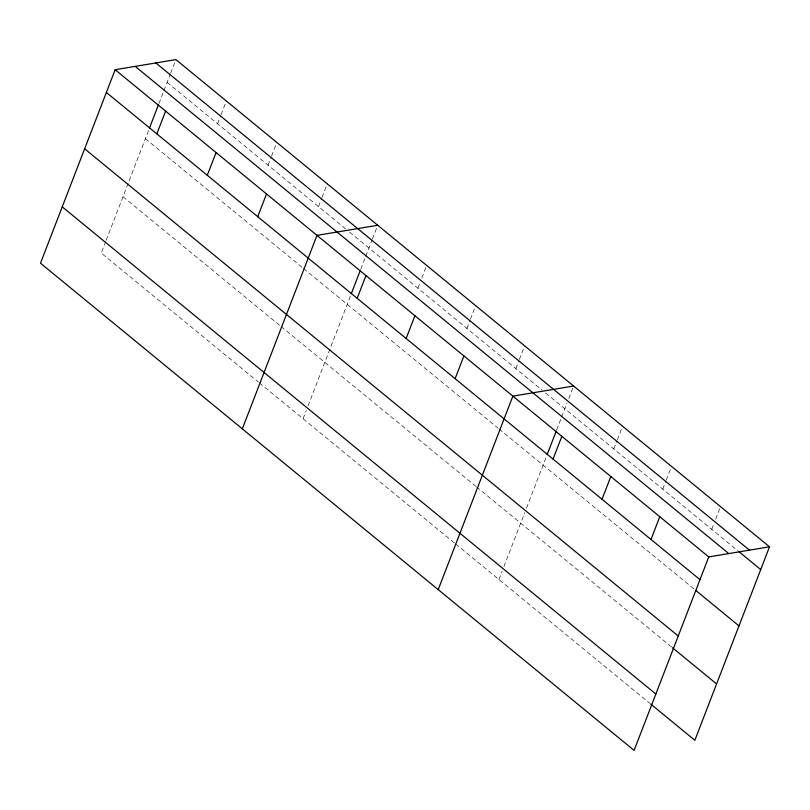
<?xml version="1.0" encoding="UTF-8"?>
<svg xmlns="http://www.w3.org/2000/svg" width="810" height="810" viewBox="0 0 810 810"><rect width="100%" height="100%" fill="white"/><g stroke="black" fill="none" stroke-linecap="round" stroke-linejoin="round"><path stroke-width="0.61" stroke-dasharray="4.05 3.04" d="M105.776 241.34L101.24 253.084L258.43 382.097M106.221 240.165L149.01 129.296M158.973 103.477L163.498 91.743M163.954 90.568L170.191 74.388M170.637 73.254L175.902 59.606M217.576 123.758L220.654 115.8M221.09 114.666L226.355 101.017M268.039 165.169L271.107 157.211M271.542 156.077L276.807 142.428M318.492 206.59L321.56 198.622M322.005 197.488L327.27 183.84M303.072 418.729L306.241 410.518M308.053 405.82L350.376 296.126M360.794 269.123L365.32 257.388M365.776 256.213L372.023 240.043M372.458 238.899L377.723 225.261M417.919 288.198L420.117 282.508M421.868 277.962L426.698 265.447M466.894 328.384L469.962 320.426M470.397 319.292L475.662 305.643M515.859 368.58L518.937 360.622M519.372 359.488L524.637 345.84M498.96 579.504L502.129 571.293M503.942 566.595L524.728 512.72M526.52 508.072L546.72 455.726M556.683 429.908L561.208 418.162M561.664 416.988L567.03 403.086M568.782 398.54L573.612 386.036M613.808 448.973L616.876 441.015M617.321 439.87L622.586 426.232M662.783 489.169L665.85 481.201M666.286 480.067L671.551 466.428M711.757 529.355L713.944 523.675M715.706 519.129L720.525 506.614M167.123 82.347L345.657 228.886M349.545 232.075L541.789 389.863M545.626 393.012L737.677 550.638M145.385 138.692L302.575 267.705M303.548 268.505L497.968 428.075M498.919 428.865L694.818 589.639M122.978 196.739L280.169 325.752M281.141 326.551L475.561 486.121M476.523 486.911L671.449 646.906M259.402 382.887L454.785 543.257M455.746 544.047L649.711 703.242"/><path stroke-width="1.21" d="M769.5 546.811L175.902 59.606L115.152 69.711L40.5 263.189L634.098 750.394L708.76 556.915L769.5 546.811L694.848 740.289L650.673 704.032M149.455 128.122L158.517 104.652M156.836 133.873L165.615 111.132M207.289 175.284L216.067 152.543M257.752 216.695L266.52 193.954M242.322 428.834L316.983 235.366L377.723 225.261M351.287 293.777L360.339 270.297M357.18 298.303L365.948 275.562M406.144 338.499L414.923 315.758M455.119 378.695L463.897 355.944M438.21 589.619L512.872 396.141L573.612 386.036M547.175 454.552L556.227 431.082M553.068 459.078L561.836 436.337M602.043 499.274L610.811 476.533M651.007 539.47L659.785 516.729M155.854 62.947L749.452 550.152M738.639 551.428L760.722 569.551M135.199 66.379L728.808 553.584M115.152 69.711L708.76 556.915M106.383 92.461L699.982 579.666M695.77 590.429L738.983 625.897M84.635 148.797L678.243 636.002M672.411 647.686L716.587 683.944M62.238 206.844L655.847 694.048"/></g></svg>
